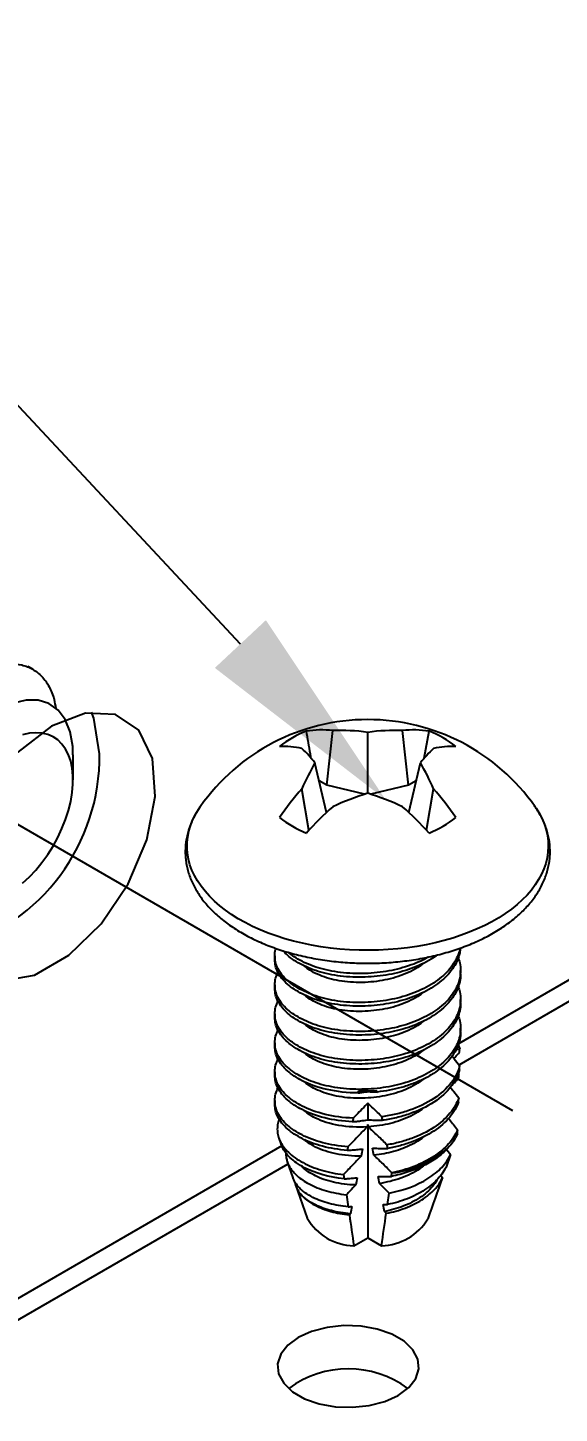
# Model space of a CAD drawing. Header units: inches. Extents: x -4.3 to 17.5, y -13.3 to 0.
# Drawn here: x 5.65 to 6.12, y -3.818 to -2.597 of the extents above; entities that cross this region are included whole.
import ezdxf
from ezdxf import colors
from ezdxf.entities.mleader import LeaderData, LeaderLine
from ezdxf.math import Vec2, Vec3

# ---------------------------------------------------------------- set-up
doc = ezdxf.new("R2010")
doc.units = ezdxf.units.IN
doc.header["$LTSCALE"] = 0.5
doc.header["$MEASUREMENT"] = 0
doc.linetypes.add('CENTER', pattern=[2, 1.25, -0.25, 0.25, -0.25])
for name, color, linetype in [('Centerline', 210, 'CENTER'), ('FAB DWG', 221, 'CONTINUOUS'), ('Hardware', 242, 'CONTINUOUS'), ('Housing', 150, 'CONTINUOUS'), ('WallMount Bracket', 190, 'CONTINUOUS')]:
    doc.layers.add(name, color=color, linetype=linetype)
doc.styles.get("Standard").update_dxf_attribs({"font": 'arial.ttf'})

msp = doc.modelspace()

# ---------------------------------------------------------------- linework, layer by layer
at = {"layer": 'Centerline', "transparency": 16777216}
msp.add_line((5.53722, -3.238823), (7.983538, -4.651205), dxfattribs=at)
at = {"layer": 'Hardware', "linetype": 'Continuous', "lineweight": 25, "transparency": 16777216}
for p, q in [((5.654787, -3.162371), (5.650367, -3.15982)), ((5.914365, -3.264598), (5.91969, -3.216465)), ((5.95052, -3.271716), (5.95052, -3.217995)), ((5.986676, -3.264598), (5.981351, -3.216465)), ((6.000426, -3.240877), (6.004674, -3.216908)), ((5.690378, -3.259941), (5.690378, -3.237692)), ((5.914217, -3.288605), (5.903991, -3.244855)), ((5.986824, -3.288605), (5.99705, -3.244855)), ((5.914365, -3.264598), (5.907707, -3.260754)), ((5.993333, -3.260754), (5.986676, -3.264598)), ((5.898659, -3.304268), (5.892424, -3.267802)), ((5.947786, -3.27259), (5.914365, -3.264598)), ((5.986676, -3.264598), (5.953254, -3.27259)), ((6.002381, -3.304268), (6.008617, -3.267802)), ((5.86852, -3.415152), (5.86852, -3.418341)), ((6.03252, -3.4311), (6.03252, -3.42791)), ((5.86852, -3.440669), (5.86852, -3.443858)), ((6.03252, -3.456617), (6.03252, -3.453427)), ((5.86852, -3.466186), (5.86852, -3.469375)), ((6.03252, -3.482134), (6.03252, -3.478944)), ((5.86852, -3.491703), (5.86852, -3.494892)), ((6.030404, -3.493303), (6.031726, -3.497306)), ((6.031726, -3.497306), (6.028404, -3.497867)), ((5.86852, -3.517219), (5.86852, -3.520409)), ((6.030947, -3.519929), (6.029968, -3.520068)), ((6.030437, -3.518701), (6.030947, -3.519929)), ((5.86852, -3.542736), (5.86852, -3.545926)), ((5.95052, -3.534218), (5.95052, -3.534729)), ((5.95052, -3.545096), (5.95052, -3.559607)), ((5.95052, -3.563708), (5.95052, -3.663579)), ((5.872128, -3.575751), (5.874183, -3.58155)), ((6.023673, -3.590188), (6.020078, -3.600397)), ((5.879584, -3.596788), (5.884558, -3.610824)), ((5.929301, -3.607954), (5.929824, -3.61162)), ((5.971512, -3.609552), (5.971952, -3.60647)), ((5.971952, -3.60647), (5.971949, -3.606457)), ((6.01501, -3.608734), (6.016477, -3.61062)), ((5.886756, -3.617025), (5.897126, -3.646288)), ((5.931837, -3.625701), (5.933353, -3.636295)), ((5.967971, -3.634317), (5.969411, -3.62425)), ((5.904201, -3.635024), (5.904498, -3.634654)), ((5.938286, -3.670641), (5.95052, -3.663579)), ((5.95052, -3.663579), (5.962754, -3.670641))]:
    msp.add_line(p, q, dxfattribs=at)
at = {"layer": 'Hardware', "linetype": 'Continuous', "lineweight": 25, "transparency": 16777216, "flags": 128}
for points in [[(5.690088, -3.237692), (5.690089, -3.230324), (5.687829, -3.217424), (5.683417, -3.20658), (5.67716, -3.19835), (5.669168, -3.192602), (5.659646, -3.1896), (5.648928, -3.189482), (5.637764, -3.192152), (5.626109, -3.197434), (5.61431, -3.205225), (5.602755, -3.215338), (5.592106, -3.227214), (5.582359, -3.240704), (5.573908, -3.255233), (5.566906, -3.270564), (5.561722, -3.286066), (5.55839, -3.301489), (5.557041, -3.315992), (5.557594, -3.329575), (5.559462, -3.339454), (5.562588, -3.348305), (5.562588, -3.348305)], [(5.645913, -3.351012), (5.651855, -3.345513), (5.657572, -3.339427), (5.663001, -3.332821), (5.668079, -3.32577), (5.672749, -3.318355), (5.676959, -3.31066), (5.68066, -3.30277), (5.68381, -3.294777), (5.686375, -3.286771), (5.688324, -3.278841), (5.689636, -3.271079), (5.690295, -3.263572), (5.690295, -3.256405), (5.689636, -3.249659), (5.688324, -3.243411), (5.686375, -3.237731), (5.68381, -3.232685), (5.68066, -3.228328), (5.676959, -3.224711), (5.672749, -3.221874), (5.668079, -3.21985), (5.663001, -3.218661), (5.657572, -3.218322), (5.651855, -3.218835), (5.645913, -3.220195)], [(6.098304, -3.283531), (6.099248, -3.284906), (6.102123, -3.289563), (6.10456, -3.294302), (6.106554, -3.299109), (6.108097, -3.303972), (6.109186, -3.308875), (6.109818, -3.313805), (6.109991, -3.318747), (6.109703, -3.323688), (6.108957, -3.328612), (6.107754, -3.333507), (6.106097, -3.338357), (6.103992, -3.343148), (6.101445, -3.347868), (6.098462, -3.352502), (6.095053, -3.357036), (6.091227, -3.361459), (6.086995, -3.365756), (6.08237, -3.369917), (6.077365, -3.373928), (6.071993, -3.377778), (6.066272, -3.381456), (6.060217, -3.384951), (6.053846, -3.388254), (6.047177, -3.391355), (6.040229, -3.394244), (6.033022, -3.396914), (6.025578, -3.399357), (6.017917, -3.401566), (6.010062, -3.403534), (6.002035, -3.405256), (5.993859, -3.406727), (5.985559, -3.407942), (5.977158, -3.408898), (5.96868, -3.409593), (5.960149, -3.410023), (5.951591, -3.410189), (5.943029, -3.41009), (5.93449, -3.409725), (5.925996, -3.409096), (5.917573, -3.408205), (5.909245, -3.407054), (5.901037, -3.405647), (5.89297, -3.403988), (5.88507, -3.402081), (5.877359, -3.399932), (5.869858, -3.397547), (5.86259, -3.394933), (5.855576, -3.392097), (5.848835, -3.389049), (5.842387, -3.385795), (5.836252, -3.382347), (5.830445, -3.378714), (5.824985, -3.374906), (5.819887, -3.370934), (5.815165, -3.36681), (5.810834, -3.362545), (5.806906, -3.358153), (5.803391, -3.353645), (5.800301, -3.349035), (5.797644, -3.344335), (5.795428, -3.339561), (5.793659, -3.334724), (5.792342, -3.329839), (5.791481, -3.324921), (5.791079, -3.319983), (5.791136, -3.31504), (5.791653, -3.310105), (5.792628, -3.305194), (5.794059, -3.30032), (5.79594, -3.295498), (5.798267, -3.29074), (5.801033, -3.286062), (5.802737, -3.283531)]]:
    msp.add_lwpolyline(points, dxfattribs=at)
at = {"layer": 'Hardware', "linetype": 'Continuous', "lineweight": 25, "transparency": 16777216}
for centre, radius, start, end in [((5.95052, -3.387348), 0.180605, 35.088025, 144.911975), ((5.928524, -3.299929), 0.089031, 111.173443, 128.821181), ((5.9097, -3.304763), 0.088862, 83.545215, 98.629578), ((5.926877, -3.3831), 0.166789, 81.850485, 92.469624), ((5.974164, -3.3831), 0.166789, 87.530376, 98.149515), ((5.99134, -3.304763), 0.088862, 81.370422, 96.454785), ((5.972516, -3.299929), 0.089031, 51.178819, 68.826557), ((5.876208, -3.307752), 0.077268, 77.885451, 92.593717), ((5.813231, -3.316233), 0.115465, 38.183037, 46.696604), ((6.087809, -3.316233), 0.115465, 133.303396, 141.816963), ((6.024833, -3.307752), 0.077268, 87.406283, 102.114549), ((6.075029, -3.345464), 0.198434, 149.535047, 156.959914), ((5.826012, -3.345464), 0.198434, 23.040086, 30.464953), ((6.063442, -3.421448), 0.229901, 138.062745, 146.059802), ((6.030719, -3.526901), 0.26749, 107.446652, 114.524082), ((5.870322, -3.526901), 0.26749, 65.475918, 72.553348), ((5.837598, -3.421448), 0.229901, 33.940198, 41.937255), ((6.157708, -3.546122), 0.354402, 132.191049, 137.511631), ((5.743333, -3.546122), 0.354402, 42.488369, 47.808951), ((5.928524, -3.223723), 0.089031, 231.178819, 248.826557), ((5.972516, -3.223723), 0.089031, 291.173443, 308.821181), ((5.95052, -3.392449), 0.141769, 266.700402, 273.299598), ((5.961532, -3.516033), 0.091036, 276.572328, 310.881425), ((5.912046, -3.608124), 0.026798, 193.291218, 219.605402), ((5.939089, -3.622325), 0.048323, 209.728857, 269.048097), ((5.961412, -3.621115), 0.049544, 271.552597, 328.442026)]:
    msp.add_arc(centre, radius, start, end, dxfattribs=at)
for major_axis, ratio, start_param, end_param in [((0.062321, 0.512895), 0.10390592, 5.42915961, 5.43639533), ((0.055145, 0.579727), 0.10468317, 5.30065839, 5.30801504), ((0.062321, 0.512895), 0.10390592, 5.3725775, 5.37953173), ((0.062321, 0.512895), 0.10390592, 0.96300137, 0.96771048), ((-0.062321, 0.512895), 0.10390592, 5.3174782, 5.32018393), ((0.055145, 0.579727), 0.10468317, 5.24317338, 5.25023477), ((0.062321, 0.512895), 0.10390592, 1.01985079, 1.02713426), ((0.049465, 0.407098), 0.10390592, 0.86332636, 0.87049742), ((-0.049465, 0.407098), 0.10390592, 5.41287653, 5.41985895), ((-0.062321, 0.512895), 0.10390592, 5.25905028, 5.26621633), ((0.055145, 0.579727), 0.10468317, 5.1878026, 5.19462184), ((0.062321, 0.512895), 0.10390592, 1.07710324, 1.08410714), ((0.049465, 0.407098), 0.10390592, 0.93160354, 0.95124305), ((-0.049465, 0.407098), 0.10390592, 5.33409276, 5.35328026), ((-0.062321, 0.512895), 0.10390592, 5.20295671, 5.20985602), ((0.049465, 0.407098), 0.10390592, 1.0083206, 1.02679992), ((-0.049465, 0.407098), 0.10390592, 5.26014985, 5.27825116), ((0.049465, 0.407098), 0.10390592, 1.08083288, 1.09842246), ((-0.049465, 0.407098), 0.10390592, 5.18990612, 5.20716877)]:
    msp.add_ellipse((5.95052, -3.832193), major_axis=major_axis, ratio=ratio, start_param=start_param, end_param=end_param, dxfattribs=at)
for points, knots in [([(5.530604, -3.257228), (5.533174, -3.251305), (5.538319, -3.239443), (5.548078, -3.222534), (5.559036, -3.206702), (5.571102, -3.192481), (5.583771, -3.180385), (5.596722, -3.170693), (5.609672, -3.163479), (5.622343, -3.158862), (5.634401, -3.157052), (5.645387, -3.15811), (5.655049, -3.161948), (5.663219, -3.168392), (5.669549, -3.177448), (5.673634, -3.187014), (5.674696, -3.194216), (5.675085, -3.196858)], [0, 0, 0, 0, 0.067565262, 0.13530557, 0.204328835, 0.273790677, 0.342813942, 0.410554251, 0.478294559, 0.547317825, 0.616779666, 0.685802931, 0.75354324, 0.821283549, 0.890306814, 0.959768655, 1, 1, 1, 1]), ([(5.900607, -3.240908), (5.90038, -3.239635), (5.898956, -3.231634), (5.897549, -3.223635), (5.896367, -3.216908)], [0, 0, 0, 0, 0.15913428, 1, 1, 1, 1]), ([(5.802735, -3.283597), (5.80191, -3.284785), (5.800003, -3.287532), (5.797469, -3.291987), (5.795078, -3.296902), (5.793118, -3.301885), (5.791575, -3.306911), (5.790453, -3.311967), (5.789749, -3.317037), (5.78946, -3.322108), (5.789583, -3.327168), (5.790114, -3.332206), (5.791051, -3.337211), (5.792391, -3.342172), (5.794132, -3.34708), (5.796272, -3.351927), (5.79881, -3.356701), (5.801743, -3.361393), (5.805067, -3.365988), (5.808775, -3.370475), (5.81286, -3.374838), (5.817309, -3.379065), (5.822111, -3.383141), (5.827249, -3.387055), (5.832708, -3.390796), (5.83847, -3.394353), (5.844517, -3.397717), (5.850832, -3.400881), (5.857395, -3.403839), (5.86419, -3.406583), (5.871197, -3.40911), (5.878399, -3.411415), (5.885777, -3.413493), (5.893312, -3.415341), (5.900987, -3.416957), (5.908783, -3.418336), (5.916679, -3.419477), (5.924657, -3.420377), (5.932698, -3.421035), (5.940782, -3.42145), (5.948889, -3.421621), (5.957001, -3.421548), (5.965096, -3.421231), (5.973155, -3.420671), (5.98116, -3.419868), (5.989089, -3.418824), (5.996925, -3.417541), (6.004649, -3.416021), (6.012241, -3.414267), (6.019683, -3.412281), (6.026957, -3.410068), (6.034045, -3.40763), (6.04093, -3.404972), (6.047593, -3.402098), (6.054019, -3.399012), (6.060189, -3.39572), (6.066086, -3.392228), (6.071694, -3.38854), (6.076995, -3.384666), (6.081972, -3.380613), (6.086607, -3.376391), (6.090885, -3.372012), (6.094788, -3.36749), (6.098305, -3.362838), (6.101421, -3.358075), (6.104129, -3.353217), (6.10642, -3.348283), (6.108292, -3.34329), (6.109743, -3.338256), (6.110775, -3.333196), (6.111389, -3.328125), (6.111589, -3.323055), (6.111377, -3.317998), (6.110758, -3.312967), (6.109734, -3.307971), (6.108308, -3.303021), (6.106479, -3.298125), (6.104258, -3.293291), (6.101613, -3.288542), (6.099398, -3.284993), (6.097952, -3.283076), (6.097643, -3.282666)], [0, 0, 0, 0, 0.00977407, 0.02260466, 0.03532261, 0.04792295, 0.06040818, 0.0727886, 0.08508169, 0.09731079, 0.10950335, 0.12168596, 0.1338816, 0.14611891, 0.15842334, 0.17081545, 0.18330963, 0.19591329, 0.20862676, 0.22144387, 0.23435331, 0.24734037, 0.26038878, 0.27348247, 0.28660678, 0.29974919, 0.31289966, 0.3260487, 0.33919124, 0.35232411, 0.36544546, 0.37855447, 0.3916511, 0.40473584, 0.41780957, 0.43087346, 0.44392885, 0.45697721, 0.47002012, 0.48305917, 0.49609602, 0.50913233, 0.52216961, 0.53520917, 0.5482527, 0.56130189, 0.57435843, 0.58742396, 0.60050009, 0.61358833, 0.62669003, 0.63980636, 0.65293813, 0.66608567, 0.67924867, 0.69242588, 0.70561483, 0.71881145, 0.73200779, 0.74519387, 0.75835763, 0.77148433, 0.78455706, 0.7975578, 0.8104691, 0.82327613, 0.83596887, 0.84854387, 0.86100534, 0.8733652, 0.88564232, 0.89786111, 0.91004963, 0.92223253, 0.93443483, 0.94668462, 0.95900643, 0.97141959, 0.98393702, 0.9965646, 1, 1, 1, 1]), ([(5.892538, -3.445398), (5.890174, -3.444088), (5.885384, -3.441435), (5.87947, -3.436818), (5.874611, -3.431763), (5.871085, -3.42634), (5.868933, -3.420697), (5.868364, -3.414998), (5.868636, -3.410894), (5.869475, -3.408764), (5.869587, -3.408481)], [0, 0, 0, 0, 0.13500533, 0.27356082, 0.41458926, 0.55688775, 0.69918625, 0.84021469, 0.97877018, 1, 1, 1, 1]), ([(6.032254, -3.408198), (6.032145, -3.409633), (6.03187, -3.413241), (6.029905, -3.418892), (6.026586, -3.425132), (6.021892, -3.431197), (6.015892, -3.436977), (6.008676, -3.442308), (6.000425, -3.447041), (5.991368, -3.451058), (5.981772, -3.454286), (5.971801, -3.456709), (5.961483, -3.458388), (5.950832, -3.459343), (5.939987, -3.459508), (5.929235, -3.458849), (5.918856, -3.457376), (5.909144, -3.455124), (5.900237, -3.452235), (5.895082, -3.449793), (5.892538, -3.448587)], [0, 0, 0, 0, 0.03635245, 0.09141888, 0.14648532, 0.20299981, 0.26052297, 0.31856416, 0.37660536, 0.43412852, 0.49064301, 0.54570944, 0.60077588, 0.65729036, 0.71481352, 0.77285472, 0.83089592, 0.88841908, 0.94493357, 1, 1, 1, 1]), ([(6.031885, -3.408325), (6.031852, -3.40865), (6.031604, -3.411144), (6.029859, -3.415698), (6.026598, -3.421944), (6.021888, -3.428007), (6.015893, -3.433788), (6.008676, -3.439118), (6.000425, -3.443851), (5.991368, -3.447868), (5.981772, -3.451097), (5.971801, -3.45352), (5.961483, -3.455198), (5.950832, -3.456153), (5.939987, -3.456318), (5.929235, -3.455659), (5.918856, -3.454186), (5.909144, -3.451934), (5.900237, -3.449045), (5.895082, -3.446603), (5.892538, -3.445398)], [0, 0, 0, 0, 0.0084936, 0.065152, 0.12181039, 0.1799587, 0.23914484, 0.298864, 0.35858315, 0.4177693, 0.47591761, 0.532576, 0.58923439, 0.6473827, 0.70656884, 0.766288, 0.82600715, 0.8851933, 0.94334161, 1, 1, 1, 1]), ([(5.892538, -3.448587), (5.890174, -3.447278), (5.885384, -3.444624), (5.879471, -3.440008), (5.874608, -3.434953), (5.871098, -3.429529), (5.868909, -3.423954), (5.868664, -3.420184), (5.868544, -3.418341)], [0, 0, 0, 0, 0.16161202, 0.32747387, 0.49629602, 0.66663854, 0.83698105, 1, 1, 1, 1]), ([(5.892538, -3.42307), (5.890182, -3.421759), (5.885407, -3.419102), (5.879862, -3.414886), (5.877177, -3.411904), (5.876003, -3.410601)], [0, 0, 0, 0, 0.354278119, 0.71787251, 1, 1, 1, 1]), ([(5.892538, -3.419881), (5.890151, -3.418579), (5.885706, -3.416155), (5.882247, -3.413316), (5.880646, -3.412002)], [0, 0, 0, 0, 0.53686672, 1, 1, 1, 1]), ([(6.011664, -3.414356), (6.010631, -3.415146), (6.00724, -3.417738), (6.000385, -3.421504), (5.991379, -3.425546), (5.981769, -3.428768), (5.971801, -3.431193), (5.961483, -3.432871), (5.950832, -3.433826), (5.939987, -3.433991), (5.929235, -3.433332), (5.918856, -3.431859), (5.909144, -3.429607), (5.900237, -3.426718), (5.895082, -3.424276), (5.892538, -3.42307)], [0, 0, 0, 0, 0.0359715, 0.11808248, 0.1994606, 0.27941175, 0.35731433, 0.43521691, 0.51516806, 0.59654618, 0.67865717, 0.76076815, 0.84214627, 0.92209742, 1, 1, 1, 1]), ([(6.003944, -3.416116), (6.002732, -3.416836), (5.998835, -3.419148), (5.991335, -3.422329), (5.981781, -3.425585), (5.971798, -3.428001), (5.961484, -3.429682), (5.950832, -3.430636), (5.939987, -3.430801), (5.929235, -3.430142), (5.918856, -3.428669), (5.909144, -3.426417), (5.900237, -3.423528), (5.895082, -3.421086), (5.892538, -3.419881)], [0, 0, 0, 0, 0.03999669, 0.1285801, 0.21561019, 0.30041035, 0.3852105, 0.47224059, 0.56082401, 0.65020517, 0.73958634, 0.82816975, 0.91519985, 1, 1, 1, 1]), ([(6.030409, -3.416738), (6.030946, -3.418265), (6.032267, -3.422023), (6.032723, -3.428113), (6.032021, -3.434782), (6.029937, -3.441221), (6.026577, -3.447459), (6.021894, -3.453525), (6.015892, -3.459305), (6.008676, -3.464635), (6.000425, -3.469368), (5.991368, -3.473385), (5.981772, -3.476613), (5.971801, -3.479037), (5.961483, -3.480715), (5.950832, -3.48167), (5.939987, -3.481835), (5.929235, -3.481176), (5.918856, -3.479703), (5.909144, -3.477451), (5.900237, -3.474562), (5.895082, -3.47212), (5.892538, -3.470915)], [0, 0, 0, 0, 0.03524289, 0.08673833, 0.1373308, 0.18662695, 0.23592311, 0.28651557, 0.33801102, 0.38997021, 0.44192941, 0.49342485, 0.54401732, 0.59331348, 0.64260963, 0.6932021, 0.74469754, 0.79665674, 0.84861593, 0.90011138, 0.95070385, 1, 1, 1, 1]), ([(5.892538, -3.470915), (5.890174, -3.469605), (5.885384, -3.466952), (5.87947, -3.462335), (5.874613, -3.45728), (5.87108, -3.451856), (5.86895, -3.446216), (5.868301, -3.44051), (5.868968, -3.434883), (5.870534, -3.431254), (5.871305, -3.429468)], [0, 0, 0, 0, 0.12128193, 0.24575315, 0.37244594, 0.50027968, 0.62811342, 0.75480621, 0.87927743, 1, 1, 1, 1]), ([(6.032496, -3.431101), (6.032504, -3.431179), (6.032739, -3.433488), (6.031913, -3.437974), (6.029966, -3.44441), (6.026569, -3.450649), (6.021896, -3.456714), (6.015891, -3.462494), (6.008676, -3.467825), (6.000425, -3.472558), (5.991368, -3.476575), (5.981772, -3.479803), (5.971801, -3.482226), (5.961483, -3.483905), (5.950832, -3.48486), (5.939987, -3.485025), (5.929235, -3.484366), (5.918856, -3.482893), (5.909144, -3.480641), (5.900237, -3.477752), (5.895082, -3.47531), (5.892538, -3.474104)], [0, 0, 0, 0, 0.00193451, 0.0572249, 0.11109861, 0.16497231, 0.22026271, 0.27653992, 0.33332396, 0.39010799, 0.44638521, 0.5016756, 0.5555493, 0.60942301, 0.6647134, 0.72099062, 0.77777465, 0.83455869, 0.8908359, 0.9461263, 1, 1, 1, 1]), ([(5.904498, -3.430519), (5.902216, -3.429313), (5.898473, -3.427335), (5.89575, -3.424958), (5.894688, -3.42403)], [0, 0, 0, 0, 0.60987833, 1, 1, 1, 1]), ([(5.999738, -3.421652), (5.9987, -3.422495), (5.995465, -3.425125), (5.988755, -3.428815), (5.980006, -3.432582), (5.970642, -3.435398), (5.96087, -3.437323), (5.950745, -3.438435), (5.940419, -3.438649), (5.930256, -3.437931), (5.920676, -3.436281), (5.911914, -3.433854), (5.906946, -3.43162), (5.904498, -3.430519)], [0, 0, 0, 0, 0.04605928, 0.14350482, 0.23969966, 0.33348776, 0.42552164, 0.52023112, 0.6169778, 0.71456434, 0.81172912, 0.907243, 1, 1, 1, 1]), ([(5.892538, -3.474104), (5.890174, -3.472795), (5.885384, -3.470141), (5.879471, -3.465525), (5.874608, -3.46047), (5.871098, -3.455046), (5.868909, -3.449471), (5.868664, -3.445701), (5.868544, -3.443857)], [0, 0, 0, 0, 0.16161202, 0.32747387, 0.49629602, 0.66663854, 0.83698105, 1, 1, 1, 1]), ([(6.030409, -3.442255), (6.030946, -3.443782), (6.032267, -3.44754), (6.032723, -3.45363), (6.032021, -3.460299), (6.029937, -3.466738), (6.026577, -3.472976), (6.021894, -3.479042), (6.015892, -3.484821), (6.008676, -3.490152), (6.000425, -3.494885), (5.991368, -3.498902), (5.981772, -3.50213), (5.971801, -3.504554), (5.961483, -3.506232), (5.950832, -3.507187), (5.939987, -3.507352), (5.929235, -3.506693), (5.918856, -3.50522), (5.909144, -3.502968), (5.900237, -3.500079), (5.895082, -3.497637), (5.892538, -3.496431)], [0, 0, 0, 0, 0.03524289, 0.08673833, 0.1373308, 0.18662695, 0.23592311, 0.28651557, 0.33801102, 0.38997021, 0.44192941, 0.49342485, 0.54401732, 0.59331348, 0.64260963, 0.6932021, 0.74469754, 0.79665674, 0.84861593, 0.90011138, 0.95070385, 1, 1, 1, 1]), ([(5.892538, -3.496431), (5.890174, -3.495122), (5.885384, -3.492469), (5.87947, -3.487852), (5.874613, -3.482797), (5.87108, -3.477373), (5.86895, -3.471732), (5.868301, -3.466027), (5.868968, -3.4604), (5.870534, -3.456771), (5.871305, -3.454985)], [0, 0, 0, 0, 0.12128193, 0.24575315, 0.37244594, 0.50027968, 0.62811342, 0.75480621, 0.87927743, 1, 1, 1, 1]), ([(6.032496, -3.456618), (6.032504, -3.456696), (6.032739, -3.459005), (6.031913, -3.463491), (6.029966, -3.469927), (6.026569, -3.476166), (6.021896, -3.482231), (6.015891, -3.488011), (6.008676, -3.493342), (6.000425, -3.498075), (5.991368, -3.502092), (5.981772, -3.50532), (5.971801, -3.507743), (5.961483, -3.509422), (5.950832, -3.510377), (5.939987, -3.510542), (5.929235, -3.509883), (5.918856, -3.50841), (5.909144, -3.506158), (5.900237, -3.503269), (5.895082, -3.500826), (5.892538, -3.499621)], [0, 0, 0, 0, 0.00193451, 0.0572249, 0.11109861, 0.16497231, 0.22026271, 0.27653992, 0.33332396, 0.39010799, 0.44638521, 0.5016756, 0.5555493, 0.60942301, 0.6647134, 0.72099062, 0.77777465, 0.83455869, 0.8908359, 0.9461263, 1, 1, 1, 1]), ([(5.904498, -3.456036), (5.902216, -3.45483), (5.898473, -3.452852), (5.89575, -3.450475), (5.894688, -3.449547)], [0, 0, 0, 0, 0.60987833, 1, 1, 1, 1]), ([(5.999738, -3.447168), (5.9987, -3.448012), (5.995465, -3.450641), (5.988755, -3.454332), (5.980006, -3.458099), (5.970642, -3.460915), (5.96087, -3.46284), (5.950745, -3.463951), (5.940419, -3.464166), (5.930256, -3.463447), (5.920676, -3.461798), (5.911914, -3.459371), (5.906946, -3.457137), (5.904498, -3.456036)], [0, 0, 0, 0, 0.04605928, 0.14350482, 0.23969966, 0.33348776, 0.42552164, 0.52023112, 0.6169778, 0.71456434, 0.81172912, 0.907243, 1, 1, 1, 1]), ([(5.892538, -3.499621), (5.890174, -3.498312), (5.885384, -3.495658), (5.879471, -3.491041), (5.874608, -3.485987), (5.871098, -3.480562), (5.868909, -3.474988), (5.868664, -3.471218), (5.868544, -3.469374)], [0, 0, 0, 0, 0.16161202, 0.32747387, 0.49629602, 0.66663854, 0.83698105, 1, 1, 1, 1]), ([(6.030409, -3.467771), (6.030946, -3.469298), (6.032267, -3.473057), (6.032723, -3.479146), (6.032021, -3.485816), (6.029937, -3.492255), (6.026577, -3.498493), (6.021894, -3.504559), (6.015892, -3.510338), (6.008676, -3.515669), (6.000425, -3.520402), (5.991368, -3.524419), (5.981772, -3.527647), (5.971801, -3.53007), (5.961483, -3.531749), (5.950832, -3.532704), (5.939987, -3.532869), (5.929235, -3.53221), (5.918856, -3.530737), (5.909144, -3.528485), (5.900237, -3.525596), (5.895082, -3.523154), (5.892538, -3.521948)], [0, 0, 0, 0, 0.03524289, 0.08673833, 0.1373308, 0.18662695, 0.23592311, 0.28651557, 0.33801102, 0.38997021, 0.44192941, 0.49342485, 0.54401732, 0.59331348, 0.64260963, 0.6932021, 0.74469754, 0.79665674, 0.84861593, 0.90011138, 0.95070385, 1, 1, 1, 1]), ([(5.892538, -3.521948), (5.890174, -3.520639), (5.885384, -3.517985), (5.87947, -3.513369), (5.874613, -3.508314), (5.87108, -3.50289), (5.86895, -3.497249), (5.868301, -3.491544), (5.868968, -3.485917), (5.870534, -3.482288), (5.871305, -3.480502)], [0, 0, 0, 0, 0.12128193, 0.24575315, 0.37244594, 0.50027968, 0.62811342, 0.75480621, 0.87927743, 1, 1, 1, 1]), ([(5.904498, -3.481553), (5.902216, -3.480347), (5.898473, -3.478368), (5.89575, -3.475992), (5.894688, -3.475064)], [0, 0, 0, 0, 0.60987833, 1, 1, 1, 1]), ([(5.999738, -3.472685), (5.9987, -3.473529), (5.995465, -3.476158), (5.988755, -3.479849), (5.980006, -3.483616), (5.970642, -3.486432), (5.96087, -3.488357), (5.950745, -3.489468), (5.940419, -3.489683), (5.930256, -3.488964), (5.920676, -3.487315), (5.911914, -3.484888), (5.906946, -3.482654), (5.904498, -3.481553)], [0, 0, 0, 0, 0.04605928, 0.14350482, 0.23969966, 0.33348776, 0.42552164, 0.52023112, 0.6169778, 0.71456434, 0.81172912, 0.907243, 1, 1, 1, 1]), ([(6.032496, -3.482135), (6.032504, -3.482213), (6.032739, -3.484522), (6.031913, -3.489008), (6.029966, -3.495444), (6.026569, -3.501683), (6.021896, -3.507748), (6.015891, -3.513528), (6.008556, -3.518948), (6.000004, -3.523821), (5.990442, -3.527982), (5.980307, -3.531255), (5.969766, -3.533702), (5.962535, -3.534641), (5.958901, -3.535114)], [0, 0, 0, 0, 0.00310427, 0.09182759, 0.17827758, 0.26472757, 0.3534509, 0.44375776, 0.53487789, 0.63055517, 0.72529181, 0.81820187, 0.90861678, 1, 1, 1, 1]), ([(5.892538, -3.547465), (5.890174, -3.546156), (5.885384, -3.543502), (5.87947, -3.538886), (5.874613, -3.533831), (5.87108, -3.528407), (5.86895, -3.522766), (5.868301, -3.517061), (5.868968, -3.511434), (5.870534, -3.507805), (5.871305, -3.506018)], [0, 0, 0, 0, 0.12128193, 0.24575315, 0.37244594, 0.50027968, 0.62811342, 0.75480621, 0.87927743, 1, 1, 1, 1]), ([(5.892538, -3.525138), (5.890174, -3.523829), (5.885384, -3.521175), (5.879471, -3.516558), (5.874608, -3.511504), (5.871098, -3.506079), (5.868909, -3.500505), (5.868664, -3.496735), (5.868544, -3.494891)], [0, 0, 0, 0, 0.16161202, 0.32747387, 0.49629602, 0.66663854, 0.83698105, 1, 1, 1, 1]), ([(5.904498, -3.50707), (5.902216, -3.505863), (5.898473, -3.503885), (5.89575, -3.501508), (5.894688, -3.500581)], [0, 0, 0, 0, 0.60987833, 1, 1, 1, 1]), ([(5.999738, -3.498202), (5.9987, -3.499046), (5.995465, -3.501675), (5.988755, -3.505366), (5.980006, -3.509133), (5.970642, -3.511949), (5.96087, -3.513874), (5.950745, -3.514985), (5.940419, -3.5152), (5.930256, -3.514481), (5.920676, -3.512831), (5.911914, -3.510405), (5.906946, -3.508171), (5.904498, -3.50707)], [0, 0, 0, 0, 0.04605928, 0.14350482, 0.23969966, 0.33348776, 0.42552164, 0.52023112, 0.6169778, 0.71456434, 0.81172912, 0.907243, 1, 1, 1, 1]), ([(6.024932, -3.503489), (6.025576, -3.504259), (6.027849, -3.506976), (6.03009, -3.509745), (6.031695, -3.511729)], [0, 0, 0, 0, 0.28342413, 1, 1, 1, 1]), ([(6.026607, -3.505497), (6.026952, -3.505132), (6.028634, -3.50335), (6.030309, -3.501554), (6.031641, -3.500126)], [0, 0, 0, 0, 0.20500416, 1, 1, 1, 1]), ([(6.031695, -3.511729), (6.031086, -3.514394), (6.030167, -3.516946), (6.027695, -3.521995), (6.026121, -3.524521), (6.020379, -3.531954), (6.015159, -3.536706), (6.002551, -3.545005), (5.995179, -3.548539), (5.983462, -3.552587), (5.97945, -3.553732), (5.97138, -3.555606), (5.967313, -3.556347), (5.963069, -3.55693)], [0, 0, 0, 0, 0.125, 0.125, 0.25, 0.25, 0.5, 0.5, 0.75, 0.75, 0.875, 0.875, 1, 1, 1, 1]), ([(6.031608, -3.515292), (6.030976, -3.517919), (6.030044, -3.520431), (6.027554, -3.525422), (6.025979, -3.527917), (6.020255, -3.535257), (6.015082, -3.539948), (6.002618, -3.54815), (5.995343, -3.55165), (5.983776, -3.555678), (5.979815, -3.556821), (5.971841, -3.558702), (5.967834, -3.559446), (5.96365, -3.560038)], [0, 0, 0, 0, 0.125, 0.125, 0.25, 0.25, 0.5, 0.5, 0.75, 0.75, 0.875, 0.875, 1, 1, 1, 1]), ([(5.892538, -3.550655), (5.890174, -3.549345), (5.885384, -3.546692), (5.879471, -3.542075), (5.874608, -3.537021), (5.871098, -3.531596), (5.868909, -3.526022), (5.868664, -3.522252), (5.868544, -3.520408)], [0, 0, 0, 0, 0.16161202, 0.32747387, 0.49629602, 0.66663854, 0.83698105, 1, 1, 1, 1]), ([(5.941976, -3.535952), (5.932606, -3.535868), (5.923289, -3.534836), (5.906371, -3.531072), (5.898792, -3.528351), (5.892538, -3.525138)], [0, 0, 0, 0, 0.5, 0.5, 1, 1, 1, 1]), ([(5.904498, -3.532587), (5.902216, -3.53138), (5.898468, -3.529399), (5.895741, -3.527018), (5.894675, -3.526087)], [0, 0, 0, 0, 0.608935426, 1, 1, 1, 1]), ([(5.999666, -3.523775), (5.998651, -3.5246), (5.995438, -3.527209), (5.988754, -3.530882), (5.980007, -3.53465), (5.970642, -3.537466), (5.96087, -3.539391), (5.950745, -3.540502), (5.940419, -3.540717), (5.930256, -3.539998), (5.920676, -3.538348), (5.911914, -3.535922), (5.906946, -3.533687), (5.904498, -3.532587)], [0, 0, 0, 0, 0.04506642, 0.14261338, 0.23890833, 0.33279406, 0.42492372, 0.51973177, 0.61657915, 0.71426725, 0.81153316, 0.90714646, 1, 1, 1, 1]), ([(6.024397, -3.52972), (6.025272, -3.528779), (6.027422, -3.526467), (6.029564, -3.524144), (6.030834, -3.522766)], [0, 0, 0, 0, 0.40732771, 1, 1, 1, 1]), ([(5.892538, -3.572982), (5.890174, -3.571673), (5.885384, -3.569019), (5.87947, -3.564403), (5.874613, -3.559348), (5.87108, -3.553924), (5.86895, -3.548283), (5.868301, -3.542578), (5.868968, -3.536951), (5.870534, -3.533322), (5.871305, -3.531535)], [0, 0, 0, 0, 0.12128193, 0.24575315, 0.37244594, 0.50027968, 0.62811342, 0.75480621, 0.87927743, 1, 1, 1, 1]), ([(5.941976, -3.535952), (5.944212, -3.535692), (5.946467, -3.535388), (5.948745, -3.535024), (5.949335, -3.53493), (5.949927, -3.534832), (5.95052, -3.534729)], [0, 0, 0, 0, 0.000277358782, 0.000277358782, 0.000277358782, 0.000349185876, 0.000349185876, 0.000349185876, 0.000349185876]), ([(5.95052, -3.534729), (5.950531, -3.53473), (5.950541, -3.53473), (5.950552, -3.534731), (5.951954, -3.534818), (5.953349, -3.534891), (5.954741, -3.534954), (5.956132, -3.535017), (5.957518, -3.53507), (5.958901, -3.535114)], [0.000276016263, 0.000276016263, 0.000276016263, 0.000276016263, 0.000277350344, 0.000277350344, 0.000277350344, 0.000455539903, 0.000455539903, 0.000455539903, 0.000633750179, 0.000633750179, 0.000633750179, 0.000633750179]), ([(6.03089, -3.540164), (6.030124, -3.542529), (6.029116, -3.5448), (6.026529, -3.549383), (6.024954, -3.551664), (6.019392, -3.558363), (6.014549, -3.56263), (6.003084, -3.570166), (5.996472, -3.573429), (5.985936, -3.577305), (5.982323, -3.578429), (5.975023, -3.580335), (5.971383, -3.581106), (5.967614, -3.581748)], [0, 0, 0, 0, 0.125, 0.125, 0.25, 0.25, 0.5, 0.5, 0.75, 0.75, 0.875, 0.875, 1, 1, 1, 1]), ([(6.02338, -3.530815), (6.024446, -3.532125), (6.026964, -3.53522), (6.029454, -3.538356), (6.03089, -3.540164)], [0, 0, 0, 0, 0.42355348, 1, 1, 1, 1]), ([(5.892538, -3.576172), (5.890174, -3.574862), (5.885384, -3.572209), (5.879471, -3.567592), (5.874608, -3.562538), (5.871098, -3.557113), (5.868909, -3.551539), (5.868664, -3.547769), (5.868544, -3.545925)], [0, 0, 0, 0, 0.16161202, 0.32747387, 0.49629602, 0.66663854, 0.83698105, 1, 1, 1, 1]), ([(5.937738, -3.558178), (5.929105, -3.557842), (5.920628, -3.556695), (5.905229, -3.552988), (5.89832, -3.550436), (5.892538, -3.547465)], [0, 0, 0, 0, 0.5, 0.5, 1, 1, 1, 1]), ([(5.937148, -3.561344), (5.92862, -3.560976), (5.92026, -3.559815), (5.905071, -3.556119), (5.898254, -3.553592), (5.892538, -3.550655)], [0, 0, 0, 0, 0.5, 0.5, 1, 1, 1, 1]), ([(5.904498, -3.558104), (5.902215, -3.556897), (5.898481, -3.554924), (5.895765, -3.552553), (5.894709, -3.551632)], [0, 0, 0, 0, 0.61133663, 1, 1, 1, 1]), ([(5.95052, -3.545096), (5.949783, -3.545834), (5.949046, -3.546574), (5.94831, -3.547317), (5.946539, -3.549105), (5.944773, -3.550906), (5.943011, -3.552717), (5.941249, -3.554528), (5.939492, -3.556349), (5.937738, -3.558178)], [0.000194876073, 0.000194876073, 0.000194876073, 0.000194876073, 0.000277366476, 0.000277366476, 0.000277366476, 0.00047596545, 0.00047596545, 0.00047596545, 0.000674611335, 0.000674611335, 0.000674611335, 0.000674611335]), ([(5.963069, -3.55693), (5.960572, -3.554496), (5.958064, -3.552091), (5.955543, -3.549729), (5.953875, -3.548164), (5.9522, -3.546618), (5.95052, -3.545096)], [0, 0, 0, 0, 0.000277363308, 0.000277363308, 0.000277363308, 0.000460990291, 0.000460990291, 0.000460990291, 0.000460990291]), ([(5.999788, -3.549197), (5.998734, -3.550054), (5.99549, -3.552692), (5.988781, -3.556386), (5.980061, -3.560148), (5.97073, -3.56295), (5.960993, -3.564926), (5.954346, -3.56554), (5.950975, -3.565852)], [0, 0, 0, 0, 0.090043018, 0.277054381, 0.461679864, 0.641713172, 0.818310237, 1, 1, 1, 1]), ([(6.030773, -3.543708), (6.029991, -3.546036), (6.028974, -3.548277), (6.026377, -3.552802), (6.024804, -3.555053), (6.019269, -3.561662), (6.014474, -3.565869), (6.00315, -3.573312), (5.99663, -3.576541), (5.986239, -3.580392), (5.982676, -3.581513), (5.975472, -3.58342), (5.971877, -3.584195), (5.968167, -3.584842)], [0, 0, 0, 0, 0.125, 0.125, 0.25, 0.25, 0.5, 0.5, 0.75, 0.75, 0.875, 0.875, 1, 1, 1, 1]), ([(5.872585, -3.559025), (5.87234, -3.559565), (5.871393, -3.561649), (5.87076, -3.565381), (5.870686, -3.570132), (5.871662, -3.574871), (5.873642, -3.579526), (5.876595, -3.584045), (5.88075, -3.588625), (5.886213, -3.593181), (5.891027, -3.595983), (5.893434, -3.597384)], [0, 0, 0, 0, 0.03973992, 0.15319481, 0.26700328, 0.38045852, 0.4952345, 0.61037627, 0.72515209, 0.86257621, 1, 1, 1, 1]), ([(5.950054, -3.56591), (5.941602, -3.566409), (5.932953, -3.565962), (5.917215, -3.563211), (5.910165, -3.560922), (5.904498, -3.558104)], [0, 0, 0, 0, 0.5, 0.5, 1, 1, 1, 1]), ([(5.950054, -3.56591), (5.947578, -3.5684), (5.945113, -3.57092), (5.942658, -3.573459), (5.941062, -3.575108), (5.939471, -3.576766), (5.937882, -3.57843), (5.936293, -3.580093), (5.934707, -3.581764), (5.933124, -3.583439)], [0, 0, 0, 0, 0.00027735034, 0.00027735034, 0.00027735034, 0.000457533305, 0.000457533305, 0.000457533305, 0.000637738133, 0.000637738133, 0.000637738133, 0.000637738133]), ([(5.937148, -3.561344), (5.938315, -3.561238), (5.939487, -3.561123), (5.940664, -3.560995), (5.941841, -3.560868), (5.943023, -3.560728), (5.944212, -3.560573), (5.946294, -3.560302), (5.948395, -3.559986), (5.95052, -3.559607)], [0, 0, 0, 0, 0.000146512794, 0.000146512794, 0.000146512794, 0.000293027982, 0.000293027982, 0.000293027982, 0.000549797407, 0.000549797407, 0.000549797407, 0.000549797407]), ([(5.95052, -3.559607), (5.952585, -3.559725), (5.954636, -3.559813), (5.956678, -3.55988), (5.957846, -3.559918), (5.95901, -3.55995), (5.960172, -3.559976), (5.961334, -3.560002), (5.962493, -3.560023), (5.96365, -3.560038)], [0.000037699219, 0.000037699219, 0.000037699219, 0.000037699219, 0.000300760964, 0.000300760964, 0.000300760964, 0.000451179769, 0.000451179769, 0.000451179769, 0.000601605374, 0.000601605374, 0.000601605374, 0.000601605374]), ([(5.967614, -3.581748), (5.966243, -3.580383), (5.964868, -3.579026), (5.963491, -3.577679), (5.962113, -3.576331), (5.960732, -3.574993), (5.959347, -3.573667), (5.956573, -3.571009), (5.953782, -3.568395), (5.950975, -3.565852)], [0, 0, 0, 0, 0.000153148668, 0.000153148668, 0.000153148668, 0.000306300582, 0.000306300582, 0.000306300582, 0.000613217114, 0.000613217114, 0.000613217114, 0.000613217114]), ([(6.021889, -3.558345), (6.022159, -3.558679), (6.023637, -3.560508), (6.026289, -3.563887), (6.028671, -3.566931), (6.029861, -3.568454)], [0, 0, 0, 0, 0.1004255, 0.55020017, 1, 1, 1, 1]), ([(5.933124, -3.583439), (5.92533, -3.582875), (5.917765, -3.581643), (5.903998, -3.578046), (5.897803, -3.575687), (5.892538, -3.572982)], [0, 0, 0, 0, 0.5, 0.5, 1, 1, 1, 1]), ([(5.932563, -3.586587), (5.924873, -3.585999), (5.917419, -3.584759), (5.903849, -3.581179), (5.897739, -3.578844), (5.892538, -3.576172)], [0, 0, 0, 0, 0.5, 0.5, 1, 1, 1, 1]), ([(5.904498, -3.58362), (5.902216, -3.582414), (5.898462, -3.580429), (5.895731, -3.578044), (5.89466, -3.577109)], [0, 0, 0, 0, 0.60786539, 1, 1, 1, 1]), ([(5.999838, -3.574707), (5.998766, -3.575566), (5.995708, -3.57802), (5.989595, -3.581462), (5.98184, -3.584962), (5.973566, -3.587689), (5.964964, -3.589727), (5.959066, -3.590515), (5.956096, -3.590912)], [0, 0, 0, 0, 0.09984648, 0.28502818, 0.46829214, 0.64783843, 0.82258511, 1, 1, 1, 1]), ([(6.029861, -3.568454), (6.028126, -3.572602), (6.025498, -3.576758), (6.018411, -3.584738), (6.013957, -3.58854), (6.00361, -3.595334), (5.997723, -3.598321), (5.985202, -3.603211), (5.978575, -3.605112), (5.971949, -3.606457)], [0, 0, 0, 0, 0.25, 0.25, 0.5, 0.5, 0.75, 0.75, 1, 1, 1, 1]), ([(5.894721, -3.601884), (5.892302, -3.600518), (5.887415, -3.597758), (5.882448, -3.593628), (5.878995, -3.589944), (5.876712, -3.586815), (5.875098, -3.584003), (5.874479, -3.582204), (5.874246, -3.581527)], [0, 0, 0, 0, 0.23850219, 0.48181998, 0.62380039, 0.76578088, 0.91187571, 1, 1, 1, 1]), ([(5.878428, -3.589034), (5.878398, -3.589636), (5.878313, -3.59132), (5.878741, -3.594076), (5.879663, -3.597254), (5.881106, -3.600355), (5.883034, -3.603389), (5.885469, -3.606349), (5.888769, -3.609551), (5.893075, -3.612923), (5.896894, -3.615105), (5.898817, -3.616204)], [0, 0, 0, 0, 0.05977016, 0.16704992, 0.27432972, 0.37977543, 0.48522114, 0.59372932, 0.70223745, 0.85008904, 1, 1, 1, 1]), ([(5.944806, -3.591618), (5.937189, -3.591723), (5.929581, -3.591045), (5.915767, -3.588253), (5.909581, -3.586148), (5.904498, -3.58362)], [0, 0, 0, 0, 0.5, 0.5, 1, 1, 1, 1]), ([(5.944806, -3.591618), (5.942108, -3.594402), (5.939422, -3.597212), (5.936744, -3.600039), (5.935404, -3.601453), (5.934067, -3.602871), (5.932732, -3.604292), (5.931587, -3.60551), (5.930443, -3.606731), (5.929301, -3.607954)], [0, 0, 0, 0, 0.000304536333, 0.000304536333, 0.000304536333, 0.000456848075, 0.000456848075, 0.000456848075, 0.000587397019, 0.000587397019, 0.000587397019, 0.000587397019]), ([(5.932563, -3.586587), (5.933656, -3.586514), (5.934752, -3.586434), (5.935853, -3.586345), (5.937535, -3.586208), (5.939226, -3.586051), (5.940929, -3.585865), (5.942633, -3.585679), (5.944349, -3.585466), (5.94608, -3.585214)], [0, 0, 0, 0, 0.000138664279, 0.000138664279, 0.000138664279, 0.000350612436, 0.000350612436, 0.000350612436, 0.000562675319, 0.000562675319, 0.000562675319, 0.000562675319]), ([(5.95485, -3.584665), (5.95709, -3.584738), (5.959317, -3.584783), (5.961535, -3.58481), (5.962644, -3.584824), (5.963751, -3.584833), (5.964856, -3.584838), (5.965962, -3.584843), (5.967065, -3.584844), (5.968167, -3.584842)], [0, 0, 0, 0, 0.000288586232, 0.000288586232, 0.000288586232, 0.000432897674, 0.000432897674, 0.000432897674, 0.000577212455, 0.000577212455, 0.000577212455, 0.000577212455]), ([(5.971949, -3.606457), (5.970641, -3.60513), (5.96933, -3.60381), (5.968016, -3.602497), (5.966703, -3.601184), (5.965386, -3.599878), (5.964066, -3.598581), (5.961423, -3.595984), (5.958767, -3.593421), (5.956096, -3.590912)], [0, 0, 0, 0, 0.000146890909, 0.000146890909, 0.000146890909, 0.000293783984, 0.000293783984, 0.000293783984, 0.000587967995, 0.000587967995, 0.000587967995, 0.000587967995]), ([(5.969411, -3.62425), (5.982243, -3.621858), (5.99415, -3.617406), (6.008366, -3.608491), (6.012523, -3.60513), (6.019247, -3.597996), (6.0219, -3.594123), (6.023673, -3.590188)], [0, 0, 0, 0, 0.5, 0.5, 0.75, 0.75, 1, 1, 1, 1]), ([(6.021115, -3.584862), (6.018326, -3.587778), (6.01515, -3.590499), (6.008054, -3.595568), (6.004089, -3.597937), (5.995595, -3.602164), (5.9911, -3.604015), (5.981622, -3.607198), (5.976591, -3.608535), (5.971512, -3.609552)], [0, 0, 0, 0, 0.25, 0.25, 0.5, 0.5, 0.75, 0.75, 1, 1, 1, 1]), ([(6.020197, -3.585741), (6.020582, -3.586228), (6.021747, -3.587702), (6.022901, -3.589191), (6.023673, -3.590188)], [0, 0, 0, 0, 0.33064939, 1, 1, 1, 1]), ([(5.904498, -3.609137), (5.902284, -3.607911), (5.897789, -3.605421), (5.89374, -3.602363), (5.892268, -3.60053), (5.892083, -3.600299)], [0, 0, 0, 0, 0.45909358, 0.93183218, 1, 1, 1, 1]), ([(5.893434, -3.597384), (5.898396, -3.600049), (5.903907, -3.602265), (5.915989, -3.605828), (5.92256, -3.607152), (5.929301, -3.607954)], [0, 0, 0, 0, 0.5, 0.5, 1, 1, 1, 1]), ([(6.000497, -3.599667), (5.999218, -3.600718), (5.995753, -3.603564), (5.988751, -3.607445), (5.979978, -3.611198), (5.970616, -3.614063), (5.964099, -3.615223), (5.960871, -3.615798)], [0, 0, 0, 0, 0.13070833, 0.35394501, 0.57430897, 0.78914553, 1, 1, 1, 1]), ([(6.020078, -3.600397), (6.018373, -3.604269), (6.015832, -3.60808), (6.009335, -3.615176), (6.005421, -3.618452), (5.996225, -3.624438), (5.991149, -3.627015), (5.980068, -3.63136), (5.974083, -3.633095), (5.967971, -3.634317)], [0, 0, 0, 0, 0.25, 0.25, 0.5, 0.5, 0.75, 0.75, 1, 1, 1, 1]), ([(5.902212, -3.628071), (5.899811, -3.626726), (5.896177, -3.62469), (5.892291, -3.621584), (5.889711, -3.619113), (5.887552, -3.616532), (5.885862, -3.613832), (5.884875, -3.611919), (5.884594, -3.61089), (5.884574, -3.610819)], [0, 0, 0, 0, 0.27568307, 0.41741175, 0.55914061, 0.70110133, 0.84306213, 0.98913356, 1, 1, 1, 1]), ([(5.898817, -3.616204), (5.903371, -3.61863), (5.908447, -3.620643), (5.919628, -3.623857), (5.925623, -3.625015), (5.931837, -3.625701)], [0, 0, 0, 0, 0.5, 0.5, 1, 1, 1, 1]), ([(5.939928, -3.617097), (5.933155, -3.616899), (5.926516, -3.616072), (5.914452, -3.613317), (5.909037, -3.611395), (5.904498, -3.609137)], [0, 0, 0, 0, 0.5, 0.5, 1, 1, 1, 1]), ([(5.929824, -3.61162), (5.930366, -3.611592), (5.930908, -3.611563), (5.931451, -3.611531), (5.932539, -3.611469), (5.933631, -3.611398), (5.934727, -3.611319), (5.93684, -3.611167), (5.938968, -3.610981), (5.941116, -3.610747)], [0.000069508125, 0.000069508125, 0.000069508125, 0.000069508125, 0.000138663668, 0.000138663668, 0.000138663668, 0.000277328268, 0.000277328268, 0.000277328268, 0.000544692327, 0.000544692327, 0.000544692327, 0.000544692327]), ([(5.959706, -3.609591), (5.961848, -3.609611), (5.963982, -3.609613), (5.96611, -3.609603), (5.967174, -3.609597), (5.968236, -3.609589), (5.969297, -3.609578), (5.970036, -3.609571), (5.970774, -3.609562), (5.971512, -3.609552)], [0, 0, 0, 0, 0.000279079905, 0.000279079905, 0.000279079905, 0.000418628374, 0.000418628374, 0.000418628374, 0.000515757261, 0.000515757261, 0.000515757261, 0.000515757261]), ([(5.969411, -3.62425), (5.968195, -3.623023), (5.966975, -3.621802), (5.965754, -3.620589), (5.964131, -3.618978), (5.962504, -3.617379), (5.960871, -3.615798)], [0.000044636804, 0.000044636804, 0.000044636804, 0.000044636804, 0.000181011469, 0.000181011469, 0.000181011469, 0.000362095004, 0.000362095004, 0.000362095004, 0.000362095004]), ([(6.011856, -3.612325), (6.011756, -3.612546), (6.010812, -3.614642), (6.007851, -3.618453), (6.002913, -3.623623), (5.996746, -3.628332), (5.989712, -3.632468), (5.98201, -3.635907), (5.973871, -3.638677), (5.968168, -3.639922), (5.965355, -3.640536)], [0, 0, 0, 0, 0.01664181, 0.1572733, 0.30088143, 0.44602612, 0.58791599, 0.7283697, 0.86603737, 1, 1, 1, 1]), ([(5.966864, -3.642042), (5.972778, -3.640949), (5.97839, -3.63941), (5.989021, -3.635427), (5.993924, -3.633016), (6.002578, -3.627539), (6.006391, -3.624421), (6.012505, -3.617828), (6.014896, -3.614261), (6.016477, -3.61062)], [0, 0, 0, 0, 0.25, 0.25, 0.5, 0.5, 0.75, 0.75, 1, 1, 1, 1]), ([(5.933353, -3.636295), (5.927427, -3.635778), (5.921842, -3.634825), (5.91134, -3.63206), (5.906483, -3.630251), (5.902212, -3.628071)], [0, 0, 0, 0, 0.5, 0.5, 1, 1, 1, 1]), ([(5.939928, -3.617097), (5.938279, -3.618835), (5.936633, -3.62058), (5.93499, -3.622331), (5.933938, -3.623452), (5.932887, -3.624575), (5.931837, -3.625701)], [0, 0, 0, 0, 0.000187435369, 0.000187435369, 0.000187435369, 0.000307488151, 0.000307488151, 0.000307488151, 0.000307488151]), ([(5.904201, -3.635024), (5.908353, -3.637214), (5.912982, -3.639014), (5.923167, -3.641856), (5.928695, -3.642872), (5.934377, -3.64344)], [0, 0, 0, 0, 0.5, 0.5, 1, 1, 1, 1]), ([(5.93536, -3.642386), (5.929426, -3.641964), (5.923688, -3.641052), (5.913235, -3.638396), (5.908524, -3.636656), (5.904498, -3.634654)], [0, 0, 0, 0, 0.5, 0.5, 1, 1, 1, 1])]:
    msp.add_open_spline(points, degree=3, knots=knots, dxfattribs=at)
for points in [[(6.029718, -3.571981), (6.027851, -3.576322), (6.024981, -3.580702), (6.021115, -3.584862)], [(5.929824, -3.61162), (5.916566, -3.610262), (5.904386, -3.606906), (5.894721, -3.601884)], [(6.016477, -3.61062), (6.012198, -3.622765), (6.007916, -3.634907), (6.003629, -3.647045)], [(5.891399, -3.625207), (5.894519, -3.628895), (5.898786, -3.632167), (5.904201, -3.635024)], [(5.904498, -3.634654), (5.899262, -3.632051), (5.894695, -3.628832), (5.891399, -3.625207)], [(5.933353, -3.636295), (5.93439, -3.636232), (5.935431, -3.636161), (5.936475, -3.63608)], [(5.964259, -3.634364), (5.965498, -3.634352), (5.966735, -3.634337), (5.967971, -3.634317)], [(5.966864, -3.642042), (5.966362, -3.641538), (5.965859, -3.641036), (5.965355, -3.640536)], [(5.93536, -3.642386), (5.935032, -3.642737), (5.934704, -3.643088), (5.934377, -3.64344)], [(5.934377, -3.64344), (5.935677, -3.652509), (5.936979, -3.661577), (5.938286, -3.670641)], [(5.962754, -3.670641), (5.964128, -3.661111), (5.965497, -3.651578), (5.966864, -3.642042)]]:
    msp.add_open_spline(points, degree=3, dxfattribs=at)
at = {"layer": 'Housing', "linetype": 'Continuous', "lineweight": 25, "transparency": 16777216, "flags": 128}
for points in [[(5.713856, -3.236971), (5.708875, -3.205379), (5.706781, -3.200217)], [(5.671429, -3.212461), (5.641582, -3.235443), (5.614969, -3.267438), (5.594474, -3.304978), (5.582318, -3.343996), (5.579819, -3.380263), (5.587248, -3.409848), (5.603799, -3.429547), (5.627678, -3.437225), (5.656299, -3.432049), (5.68656, -3.41458), (5.71518, -3.386711), (5.73906, -3.351463), (5.755611, -3.312655), (5.763039, -3.274492), (5.76054, -3.24111), (5.748385, -3.216127), (5.72789, -3.20225), (5.701277, -3.200982), (5.671429, -3.212461)]]:
    msp.add_lwpolyline(points, dxfattribs=at)
at = {"layer": 'Housing', "linetype": 'Continuous', "lineweight": 25, "transparency": 16777216}
msp.add_arc((5.53722, -3.238823), 0.176645, 286.226284, 0.60095, dxfattribs=at)
at = {"layer": 'WallMount Bracket', "linetype": 'Continuous', "lineweight": 25, "transparency": 16777216}
for p, q in [((7.314966, -2.751362), (6.030801, -3.492512)), ((6.031213, -3.511132), (7.342859, -2.754122)), ((5.874638, -3.582641), (4.132986, -4.587827)), ((4.160878, -4.590587), (5.88018, -3.5983))]:
    msp.add_line(p, q, dxfattribs=at)
at = {"layer": 'WallMount Bracket', "linetype": 'Continuous', "lineweight": 25, "transparency": 16777216, "flags": 128}
msp.add_lwpolyline([(5.977577, -3.802621), (5.986869, -3.795776), (5.993053, -3.787846), (5.995769, -3.779293), (5.994859, -3.770613), (5.990377, -3.76231), (5.982582, -3.754869), (5.971928, -3.74872), (5.959034, -3.744221), (5.944649, -3.741634), (5.929609, -3.741109), (5.914789, -3.742676), (5.901049, -3.746245), (5.889189, -3.751608), (5.879897, -3.758454), (5.873713, -3.766383), (5.870997, -3.774937), (5.871907, -3.783617), (5.876389, -3.791919), (5.884184, -3.799361), (5.894838, -3.80551), (5.907732, -3.810008), (5.922117, -3.812595), (5.937157, -3.81312), (5.951977, -3.811553), (5.965716, -3.807984), (5.977577, -3.802621)], dxfattribs=at)
at = {"layer": 'WallMount Bracket', "linetype": 'Continuous', "lineweight": 25, "transparency": 16777216}
msp.add_arc((5.933383, -3.867304), 0.088074, 53.360741, 126.639259, dxfattribs=at)

# ---------------------------------------------------------------- leaders
at = {"layer": 'FAB DWG', "ltscale": 0.5, "transparency": 16777216}
ml = msp.add_multileader_mtext('Standard', dxfattribs=at)
ml.set_content('HW83238', color=256)
ml.set_leader_properties()
ml.build(insert=Vec2(0, 0))
ml.multileader.update_dxf_attribs({"dogleg_length": 0.36, "arrow_head_size": 0.1875})
ctx = ml.context
ctx.base_point, ctx.char_height, ctx.arrow_head_size, ctx.landing_gap_size, ctx.plane_origin = Vec3(2.128006, -1.054807), 0.1875, 0.1875, 0.09, Vec3(-6.86444, -6.971694)
ctx.text_align_type = 2
notes = []
notes.append((ctx, [(1, (1, 1, 0), (3.890296, -1.054807), (-1, 0), 0.45, [(0, [(5.966118, -3.277153)], 0, [])])]))
ctx.mtext.insert, ctx.mtext.width, ctx.mtext.alignment, ctx.mtext.flow_direction = Vec3(3.350296, -0.959394), 7.6221832, 3, 5
for ctx, leaders in notes:
    for number, flags, end, landing, length, lines in leaders:
        leader = LeaderData()
        leader.index, (leader.has_last_leader_line, leader.has_dogleg_vector, leader.attachment_direction) = number, flags
        leader.last_leader_point, leader.dogleg_vector, leader.dogleg_length = Vec3(end), Vec3(landing), length
        for number, points, colour, breaks in lines:
            line = LeaderLine()
            line.index, line.vertices, line.color, line.breaks = number, Vec3.list(points), colors.encode_raw_color(colour), breaks
            leader.lines.append(line)
        ctx.leaders.append(leader)

doc.saveas('drawing.dxf')
